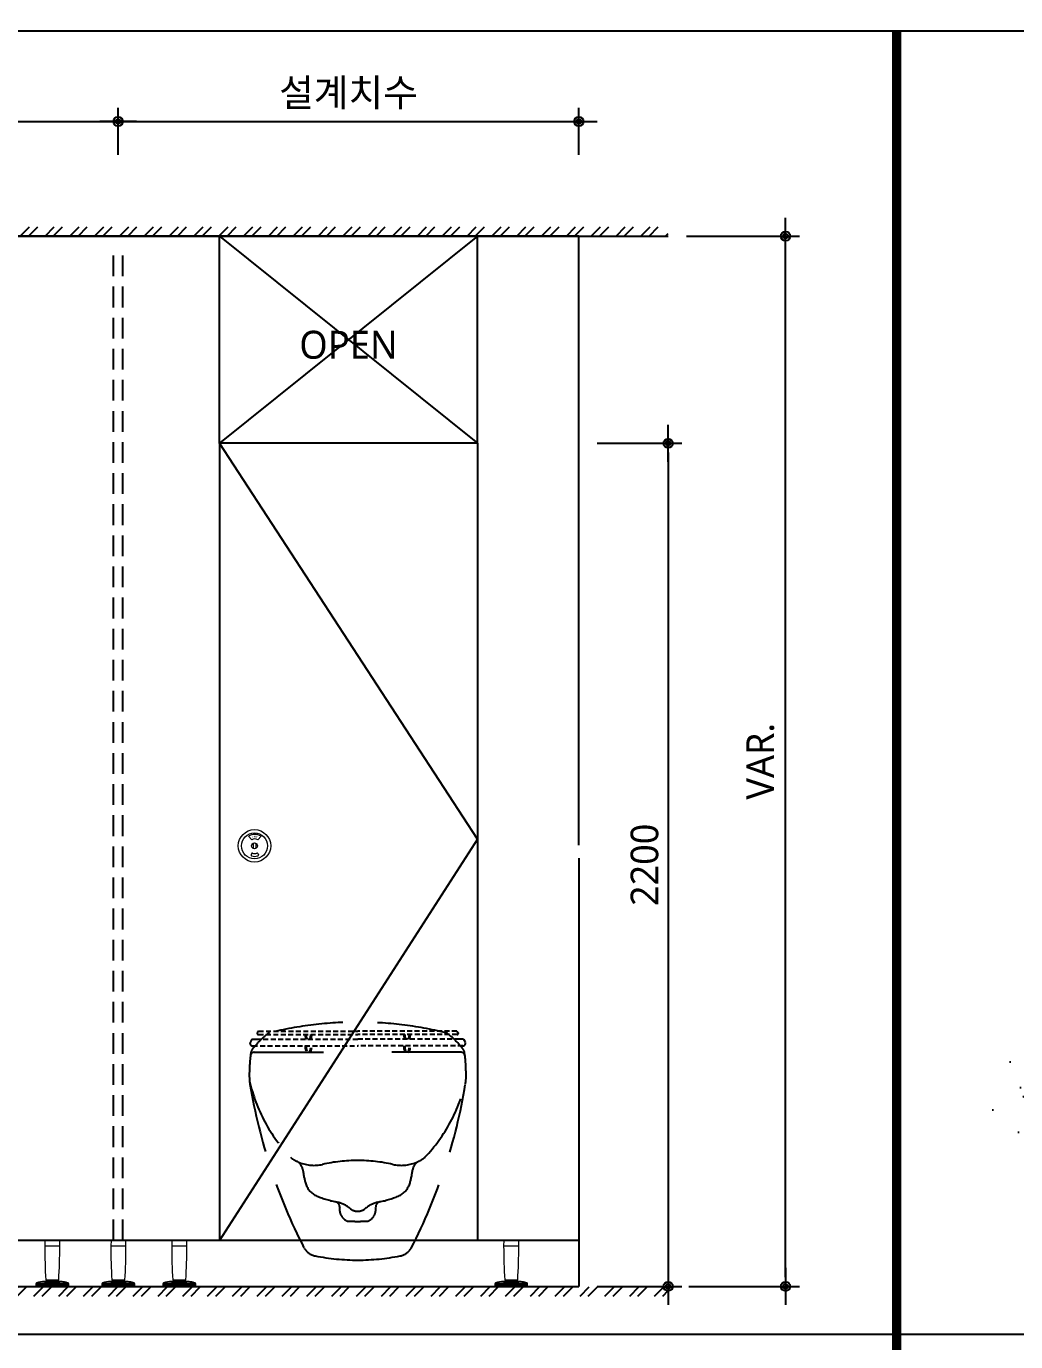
# Model space of a CAD drawing. Extents: x -256 to 8104, y -176 to 5714.
# Drawn here: x 3621 to 4694, y 4116 to 5543 of the extents above; entities that cross this region are included whole.
import ezdxf
from ezdxf.enums import TextEntityAlignment as Align

# ---------------------------------------------------------------- set-up
doc = ezdxf.new("R2010")
doc.units = 0
doc.header["$LTSCALE"] = 30
doc.linetypes.add('HIDDEN', pattern=[0.375, 0.25, -0.125])
doc.layers.get('0').update_dxf_attribs({"linetype": 'CONTINUOUS'})
doc.layers.get('DEFPOINTS').update_dxf_attribs({"linetype": 'CONTINUOUS'})
for name, color, linetype in [('DIM', 7, 'CONTINUOUS'), ('FIN', 5, 'CONTINUOUS'), ('HAT', 8, 'CONTINUOUS'), ('HID', 9, 'HIDDEN'), ('문자', 3, 'CONTINUOUS'), ('부자재', 4, 'CONTINUOUS'), ('잠금쇠(회전형)', 4, 'CONTINUOUS'), ('치수', 1, 'CONTINUOUS'), ('판넬', 2, 'CONTINUOUS'), ('해치', 8, 'CONTINUOUS')]:
    doc.layers.add(name, color=color, linetype=linetype)
doc.styles.add('HDW', font='gulim.ttc')
doc.styles.add('돋움', font='malgun.ttf')
doc.dimstyles.new('10', dxfattribs={"dimscale": 10, "dimtxt": 3, "dimasz": 1, "dimexe": 1.5, "dimexo": 2, "dimgap": 1, "dimtad": 1, "dimdec": 0, "dimlunit": 6, "dimtxsty": '돋움', "dimblk": 'DIMDOT', "dimcen": -1, "dimdle": 1.5, "dimclrt": 3, "dimazin": 3, "dimtfac": 1, "dimtdec": 0, "dimtix": 1, "dimtmove": 2, "dimatfit": 3, "dimldrblk": 'DIMDOT', "dimarcsym": 0})

# ---------------------------------------------------------------- blocks, each defined once
blk = doc.blocks.new('DIMDOT')
at = {"linetype": 'Continuous'}
blk.add_line((-2, 0), (2, 0), dxfattribs=at)
for radius in [0.5, 0.25]:
    blk.add_circle((0, 0), radius, dxfattribs=at)
blk = doc.blocks.new('*D531')
at = {"layer": 'DEFPOINTS', "color": 0}
for p in [(202041.7, 5615.9), (201541.7, 5559.6), (202041.7, 5559.6)]:
    blk.add_point(p, dxfattribs=at)
at = {"layer": 'DIM', "color": 0, "lineweight": -2, "ltscale": 10}
for p, q in [((201541.7, 5579.6), (201541.7, 5630.9)), ((202041.7, 5579.6), (202041.7, 5630.9)), ((201551.7, 5615.9), (202031.7, 5615.9))]:
    blk.add_line(p, q, dxfattribs=at)
at = {"layer": 'DIM', "color": 0, "lineweight": -2, "xscale": 10, "yscale": 10, "zscale": 10, "rotation": 180}
blk.add_blockref('DIMDOT', (201541.7, 5615.9), dxfattribs=at)
at = {"layer": 'DIM', "color": 0, "lineweight": -2, "xscale": 10, "yscale": 10, "zscale": 10}
blk.add_blockref('DIMDOT', (202041.7, 5615.9), dxfattribs=at)
at = {"layer": 'DIM', "color": 3, "insert": (201791.7, 5645.6), "char_height": 30, "attachment_point": 5, "style": '돋움'}
blk.add_mtext('설계치수', dxfattribs=at)
blk = doc.blocks.new('*D532')
at = {"layer": 'DEFPOINTS', "color": 0}
for p in [(202541.7, 5615.9), (202041.7, 5559.6), (202541.7, 5559.6)]:
    blk.add_point(p, dxfattribs=at)
at = {"layer": 'DIM', "color": 0, "lineweight": -2, "ltscale": 10}
for p, q in [((202041.7, 5579.6), (202041.7, 5630.9)), ((202541.7, 5579.6), (202541.7, 5630.9)), ((202051.7, 5615.9), (202531.7, 5615.9))]:
    blk.add_line(p, q, dxfattribs=at)
at = {"layer": 'DIM', "color": 0, "lineweight": -2, "xscale": 10, "yscale": 10, "zscale": 10, "rotation": 180}
blk.add_blockref('DIMDOT', (202041.7, 5615.9), dxfattribs=at)
at = {"layer": 'DIM', "color": 0, "lineweight": -2, "xscale": 10, "yscale": 10, "zscale": 10}
blk.add_blockref('DIMDOT', (202541.7, 5615.9), dxfattribs=at)
at = {"layer": 'DIM', "color": 3, "insert": (202291.7, 5645.6), "char_height": 30, "attachment_point": 5, "style": '돋움'}
blk.add_mtext('설계치수', dxfattribs=at)
blk = doc.blocks.new('*D533')
at = {"layer": 'DEFPOINTS', "color": 0}
for p in [(202541.7, 5266.7), (202541.7, 4351.7), (202638.6, 4351.7)]:
    blk.add_point(p, dxfattribs=at)
at = {"layer": 'DIM', "color": 0, "lineweight": -2, "ltscale": 10}
for p, q in [((202561.7, 5266.7), (202653.6, 5266.7)), ((202638.6, 5256.7), (202638.6, 4361.7)), ((202561.7, 4351.7), (202653.6, 4351.7))]:
    blk.add_line(p, q, dxfattribs=at)
at = {"layer": 'DIM', "color": 0, "lineweight": -2, "xscale": 10, "yscale": 10, "zscale": 10}
for p, rotation in [((202638.6, 5266.7), 90), ((202638.6, 4351.7), 270)]:
    blk.add_blockref('DIMDOT', p, dxfattribs=dict(at, rotation=rotation))
at = {"layer": 'DIM', "color": 3, "insert": (202613.1, 4809.2), "char_height": 30, "attachment_point": 5, "rotation": 90, "style": '돋움'}
blk.add_mtext('2200', dxfattribs=at)
blk = doc.blocks.new('A$C460A2A32')
at = {"color": 0}
for p, q in [((2.8, 20), (0.5, 16)), ((2.8, 20), (8.6, 20)), ((8.6, 20), (162.3, 20)), ((12.8, 32), (11.2, 30.4)), ((12.6, 27), (162.3, 27)), ((12.8, 32), (162.3, 32)), ((311.8, 32), (162.3, 32)), ((312, 27), (162.3, 27)), ((316, 20), (162.3, 20)), ((311.8, 32), (313.4, 30.4)), ((321.8, 20), (316, 20)), ((321.8, 20), (324.1, 16)), ((3.9, 10), (162.3, 10)), ((320.7, 10), (162.3, 10))]:
    blk.add_line(p, q, dxfattribs=at)
for centre, radius, start, end in [((12.6, 29), 2, 135, 270), ((108.9, 28.2), 26, 182.6717, 198.4118), ((107.4, 28.2), 23, 183.0205, 200.9186), ((68.6, 28.2), 23, 339.0814, 356.9795), ((67.1, 28.2), 26, 341.5882, 357.3283), ((257.5, 28.2), 26, 182.6717, 198.4118), ((256, 28.2), 23, 183.0205, 200.9186), ((217.2, 28.2), 23, 339.0814, 356.9795), ((215.7, 28.2), 26, 341.5882, 357.3283), ((312, 29), 2, 270, 45), ((3.9, 14), 4, 150.0107, 270), ((108.9, 10), 26, 180, 202.6199), ((107.4, 10), 23, 180, 205.7715), ((68.6, 10), 23, 334.2285, 0), ((67.1, 10), 26, 337.3801, 0), ((257.5, 10), 26, 180, 202.6199), ((256, 10), 23, 180, 205.7715), ((217.2, 10), 23, 334.2285, 0), ((215.7, 10), 26, 337.3801, 0), ((320.7, 14), 4, 270, 29.9893)]:
    blk.add_arc(centre, radius, start, end, dxfattribs=at)
blk = doc.blocks.new('*D550')
at = {"layer": 'DEFPOINTS', "color": 0}
for p in [(202638.6, 5491.5), (202766, 5491.5), (202641.1, 4351.7)]:
    blk.add_point(p, dxfattribs=at)
at = {"layer": 'DIM', "color": 0, "lineweight": -2, "ltscale": 10}
for p, q in [((202658.6, 5491.5), (202781, 5491.5)), ((202766, 4361.7), (202766, 5481.5)), ((202661.1, 4351.7), (202781, 4351.7))]:
    blk.add_line(p, q, dxfattribs=at)
at = {"layer": 'DIM', "color": 0, "lineweight": -2, "xscale": 10, "yscale": 10, "zscale": 10}
for p, rotation in [((202766, 5491.5), 90), ((202766, 4351.7), 270)]:
    blk.add_blockref('DIMDOT', p, dxfattribs=dict(at, rotation=rotation))
at = {"layer": 'DIM', "color": 3, "insert": (202738.7, 4921.6), "char_height": 30, "attachment_point": 5, "rotation": 90, "style": '돋움'}
blk.add_mtext('VAR.', dxfattribs=at)
blk = doc.blocks.new('AURA_20', base_point=(198321.5, 175.8))
at = {"layer": 'HAT'}
h = blk.add_hatch(dxfattribs=at)
h.set_pattern_fill('ANSI32', color=256, scale=2, style=0)
h.set_pattern_definition([(45, (189705.63, -141.476), (-13.470384, 13.470384), []), (45, (189714.61, -141.476), (-13.470384, 13.470384), [])])
h.paths.add_polyline_path([(200945, 5501.5), (202638.6, 5501.5), (202638.6, 5491.5), (200945, 5491.5)])
h = blk.add_hatch(dxfattribs=at)
h.set_pattern_fill('ANSI32', color=256, scale=2, style=0)
h.set_pattern_definition([(45, (189705.63, 40.504), (-13.470384, 13.470384), []), (45, (189714.61, 40.504), (-13.470384, 13.470384), [])])
h.paths.add_polyline_path([(200945, 4341.3), (202638.6, 4341.3), (202638.6, 4351.3), (200945, 4351.3)])
at = {"layer": '해치'}
h = blk.add_hatch(dxfattribs=at)
h.set_pattern_fill('AR-CONC', color=256, style=0)
h.set_pattern_definition([(50, (201561.03, 3076.5), (182.185, -15.939), [19.05, -209.55]), (355, (201561.03, 3076.5), (-35.243, 191.057), [15.24, -167.64]), (100.451, (201576.2, 3075.18), (146.943, 175.117), [16.19, -178.09]), (46.184, (201561.03, 3127.3), (271.079, -42.042), [28.575, -314.325]), (96.636, (201583.62, 3123.8), (237.404, 247.426), [24.285, -267.135]), (351.184, (201561.03, 3127.3), (237.405, 247.425), [22.86, -251.46]), (21, (201586.43, 3114.6), (151.615, -102.2655), [19.05, -209.55]), (326, (201586.43, 3114.6), (61.802, 184.188), [15.24, -167.64]), (71.4514, (201599.06, 3106.09), (213.416, 81.923), [16.19, -178.09]), (37.5, (201561.027, 3076.51), (3.0886, 84.555), [0, -165.608, 0, -170.18, 0, -168.275]), (7.5, (201561.03, 3076.51), (66.8197, 100.1806), [0, -97.028, 0, -161.798, 0, -64.135]), (327.5, (201504.385, 3076.51), (135.5906, -5.7287), [0, -63.5, 0, -198.12, 0, -262.89]), (317.5, (201478.98, 3076.51), (148.129, 25.4265), [0, -82.55, 0, -131.572, 0, -186.69])])
h.paths.add_polyline_path([(204040.6, 4510.3), (204040.6, 4613.3), (202990.4, 4613.3), (202990.4, 4510.3)])
at = {"color": 2}
blk.add_line((200945, 5491.5), (202638.6, 5491.5), dxfattribs=at)
for p, q in [((202541.7, 4830.4), (202541.7, 5491.5)), ((202541.7, 4816.6), (202541.7, 4351.7)), ((201041.7, 4351.7), (202541.7, 4351.7))]:
    blk.add_line(p, q)
at = {"color": 8}
blk.add_line((200840.3, 4299.9), (204188.1, 4299.9), dxfattribs=at)
at = {"color": 2}
for points in [[(198320.8, 5714.2), (205573.1, 5714.2), (205573.1, 175.8), (198320.8, 175.8)], [(198320.8, 5714.2), (205573.1, 5714.2), (205573.1, 175.8), (198320.8, 175.8)], [(198320.8, 5714.2), (206302.7, 5714.2), (206302.7, 175.8), (198320.8, 175.8)]]:
    blk.add_lwpolyline(points, close=True, dxfattribs=at)
at = {"color": 8, "const_width": 10}
blk.add_lwpolyline([(202886.6, 2945), (202886.6, 5714.2)], dxfattribs=at)
at = {"layer": 'FIN', "color": 4, "linetype": 'Continuous', "lineweight": 15}
for p, q in [((201962.2, 4401.5), (201962.2, 4401.5)), ((201962.3, 4401.7), (201978.2, 4401.7)), ((201978.4, 4395.9), (201978.3, 4401.5)), ((202034, 4401.5), (202034, 4401.5)), ((202034.1, 4401.7), (202050, 4401.7)), ((202050.2, 4395.9), (202050.1, 4401.5)), ((202100.1, 4401.5), (202100.1, 4401.5)), ((202100.2, 4401.7), (202116.1, 4401.7)), ((202116.3, 4395.9), (202116.2, 4401.5)), ((202460.3, 4401.7), (202476.3, 4401.7)), ((202460.3, 4401.5), (202460.3, 4401.5)), ((202476.5, 4395.9), (202476.4, 4401.5)), ((201962.4, 4395.6), (201978.1, 4395.6)), ((202034.1, 4395.6), (202049.9, 4395.6)), ((202100.2, 4395.6), (202116, 4395.6)), ((202460.4, 4395.6), (202476.2, 4395.6)), ((201953, 4355.7), (201952.4, 4354.4)), ((201952.4, 4354.4), (201952.4, 4353.2)), ((201963.2, 4358.8), (201963.8, 4358.2)), ((201976.7, 4358.2), (201963.8, 4358.2)), ((201964.7, 4358), (201964.1, 4357.3)), ((201976.4, 4357.3), (201964.1, 4357.3)), ((201964.7, 4358.2), (201964.7, 4358)), ((201964.7, 4358), (201975.8, 4358)), ((201975.8, 4358), (201975.8, 4358.2)), ((201976.4, 4357.3), (201975.8, 4358)), ((201976.7, 4358.2), (201977.3, 4358.8)), ((201988.1, 4354.4), (201987.5, 4355.7)), ((201988.1, 4353.2), (201988.1, 4354.4)), ((202024.8, 4355.7), (202024.2, 4354.4)), ((202024.2, 4354.4), (202024.2, 4353.2)), ((202035, 4358.8), (202035.6, 4358.2)), ((202048.5, 4358.2), (202035.6, 4358.2)), ((202036.5, 4358), (202035.9, 4357.3)), ((202048.2, 4357.3), (202035.9, 4357.3)), ((202036.5, 4358.2), (202036.5, 4358)), ((202036.5, 4358), (202047.6, 4358)), ((202047.6, 4358), (202047.6, 4358.2)), ((202048.2, 4357.3), (202047.6, 4358)), ((202048.5, 4358.2), (202049.1, 4358.8)), ((202059.9, 4354.4), (202059.3, 4355.7)), ((202059.9, 4353.2), (202059.9, 4354.4)), ((202090.9, 4355.7), (202090.3, 4354.4)), ((202090.3, 4354.4), (202090.3, 4353.2)), ((202101.1, 4358.8), (202101.7, 4358.2)), ((202114.6, 4358.2), (202101.7, 4358.2)), ((202102.6, 4358), (202102, 4357.3)), ((202114.3, 4357.3), (202102, 4357.3)), ((202102.6, 4358.2), (202102.6, 4358)), ((202102.6, 4358), (202113.7, 4358)), ((202113.7, 4358), (202113.7, 4358.2)), ((202114.3, 4357.3), (202113.7, 4358)), ((202114.6, 4358.2), (202115.2, 4358.8)), ((202125.9, 4354.4), (202125.4, 4355.7)), ((202125.9, 4353.2), (202125.9, 4354.4)), ((202451.1, 4355.7), (202450.5, 4354.4)), ((202450.5, 4354.4), (202450.5, 4353.2)), ((202461.3, 4358.8), (202461.9, 4358.2)), ((202474.7, 4358.2), (202461.9, 4358.2)), ((202462.8, 4358), (202462.2, 4357.3)), ((202474.5, 4357.3), (202462.2, 4357.3)), ((202462.8, 4358.2), (202462.8, 4358)), ((202462.8, 4358), (202473.9, 4358)), ((202473.9, 4358), (202473.9, 4358.2)), ((202474.5, 4357.3), (202473.9, 4358)), ((202474.7, 4358.2), (202475.4, 4358.8)), ((202486.1, 4354.4), (202485.6, 4355.7)), ((202486.1, 4353.2), (202486.1, 4354.4)), ((201952.4, 4353.2), (201952.4, 4351.7)), ((201952.4, 4351.7), (201988.1, 4351.7)), ((201988.1, 4351.7), (201988.1, 4353.2)), ((202024.2, 4353.2), (202024.2, 4351.7)), ((202024.2, 4351.7), (202059.9, 4351.7)), ((202059.9, 4351.7), (202059.9, 4353.2)), ((202090.3, 4353.2), (202090.3, 4351.7)), ((202090.3, 4351.7), (202125.9, 4351.7)), ((202125.9, 4351.7), (202125.9, 4353.2)), ((202450.5, 4353.2), (202450.5, 4351.7)), ((202450.5, 4351.7), (202486.1, 4351.7)), ((202486.1, 4351.7), (202486.1, 4353.2))]:
    blk.add_line(p, q, dxfattribs=at)
at = {"layer": 'FIN', "linetype": 'Continuous', "lineweight": 15}
for p, q in [((201962.1, 4395.9), (201978.4, 4395.9)), ((201978.4, 4395.3), (201962.1, 4395.3)), ((202033.9, 4395.9), (202050.2, 4395.9)), ((202050.2, 4395.3), (202033.9, 4395.3)), ((202116.3, 4395.3), (202099.9, 4395.3)), ((202100, 4395.9), (202116.3, 4395.9)), ((202460.1, 4395.9), (202476.5, 4395.9)), ((202476.5, 4395.3), (202460.1, 4395.3)), ((201988.1, 4354.4), (201952.4, 4354.4)), ((201953, 4355.7), (201987.5, 4355.7)), ((201978.8, 4357.1), (201961.7, 4357.1)), ((201961.9, 4357.2), (201978.6, 4357.2)), ((201963.2, 4358.8), (201977.3, 4358.8)), ((202059.9, 4354.4), (202024.2, 4354.4)), ((202024.8, 4355.7), (202059.3, 4355.7)), ((202050.6, 4357.1), (202033.5, 4357.1)), ((202033.7, 4357.2), (202050.3, 4357.2)), ((202035, 4358.8), (202049.1, 4358.8)), ((202125.9, 4354.4), (202090.3, 4354.4)), ((202090.9, 4355.7), (202125.4, 4355.7)), ((202116.7, 4357.1), (202099.6, 4357.1)), ((202099.8, 4357.2), (202116.4, 4357.2)), ((202101.1, 4358.8), (202115.2, 4358.8)), ((202486.1, 4354.4), (202450.5, 4354.4)), ((202451.1, 4355.7), (202485.6, 4355.7)), ((202476.8, 4357.1), (202459.8, 4357.1)), ((202460, 4357.2), (202476.6, 4357.2)), ((202461.3, 4358.8), (202475.4, 4358.8)), ((201988.1, 4353.2), (201952.4, 4353.2)), ((201952.4, 4353.2), (201988.1, 4353.2)), ((201953.9, 4351.6), (201953.9, 4351.7)), ((201953.9, 4351.6), (201953.9, 4351.7)), ((201955.1, 4351.6), (201953.9, 4351.6)), ((201953.9, 4351.6), (201953.9, 4351.6)), ((201955.1, 4351.6), (201955.1, 4351.7)), ((201955.1, 4351.6), (201955.1, 4351.7)), ((201955.1, 4351.6), (201955.1, 4351.6)), ((201972.3, 4351.6), (201972.3, 4351.7)), ((201972.9, 4351.6), (201972.3, 4351.6)), ((201972.9, 4351.6), (201972.9, 4351.7)), ((201973.7, 4351.6), (201973.7, 4351.7)), ((201973.7, 4351.6), (201973.7, 4351.7)), ((201973.7, 4351.6), (201973.7, 4351.7)), ((201973.8, 4351.6), (201973.8, 4351.7)), ((201974, 4351.6), (201973.8, 4351.6)), ((201974, 4351.6), (201974, 4351.7)), ((201974.1, 4351.6), (201974, 4351.6)), ((201974.1, 4351.6), (201974.1, 4351.7)), ((201974.2, 4351.6), (201974.1, 4351.6)), ((201974.2, 4351.6), (201974.2, 4351.7)), ((201974.2, 4351.6), (201974.2, 4351.7)), ((201974.2, 4351.6), (201974.2, 4351.6)), ((201974.3, 4351.6), (201974.2, 4351.6)), ((201974.3, 4351.6), (201974.3, 4351.7)), ((201974.4, 4351.6), (201974.4, 4351.7)), ((201974.7, 4351.6), (201974.7, 4351.7)), ((201974.7, 4351.6), (201974.7, 4351.7)), ((201974.7, 4351.6), (201974.7, 4351.7)), ((201974.8, 4351.6), (201974.7, 4351.6)), ((201974.7, 4351.6), (201974.7, 4351.6)), ((201974.8, 4351.6), (201974.8, 4351.7)), ((201974.9, 4351.6), (201974.8, 4351.6)), ((201974.9, 4351.6), (201974.9, 4351.7)), ((201985.1, 4351.6), (201985.1, 4351.7)), ((201985.3, 4351.6), (201985.3, 4351.7)), ((201985.8, 4351.6), (201985.8, 4351.7)), ((201986.2, 4351.6), (201986.2, 4351.7)), ((201986.4, 4351.6), (201986.4, 4351.7)), ((202059.9, 4353.2), (202024.2, 4353.2)), ((202024.2, 4353.2), (202059.9, 4353.2)), ((202025.7, 4351.6), (202025.7, 4351.7)), ((202025.7, 4351.6), (202025.7, 4351.7)), ((202026.9, 4351.6), (202025.7, 4351.6)), ((202025.7, 4351.6), (202025.7, 4351.6)), ((202026.9, 4351.6), (202026.9, 4351.7)), ((202026.9, 4351.6), (202026.9, 4351.7)), ((202026.9, 4351.6), (202026.9, 4351.6)), ((202044.1, 4351.6), (202044.1, 4351.7)), ((202044.7, 4351.6), (202044.1, 4351.6)), ((202044.7, 4351.6), (202044.7, 4351.7)), ((202045.5, 4351.6), (202045.5, 4351.7)), ((202045.5, 4351.6), (202045.5, 4351.7)), ((202045.5, 4351.6), (202045.5, 4351.7)), ((202045.6, 4351.6), (202045.6, 4351.7)), ((202045.8, 4351.6), (202045.6, 4351.6)), ((202045.8, 4351.6), (202045.8, 4351.7)), ((202045.9, 4351.6), (202045.8, 4351.6)), ((202045.9, 4351.6), (202045.9, 4351.7)), ((202046, 4351.6), (202045.9, 4351.6)), ((202046, 4351.6), (202046, 4351.7)), ((202046, 4351.6), (202046, 4351.7)), ((202046, 4351.6), (202046, 4351.6)), ((202046, 4351.6), (202046, 4351.6)), ((202046.1, 4351.6), (202046.1, 4351.7)), ((202046.2, 4351.6), (202046.2, 4351.7)), ((202046.5, 4351.6), (202046.5, 4351.7)), ((202046.5, 4351.6), (202046.5, 4351.7)), ((202046.5, 4351.6), (202046.5, 4351.7)), ((202046.6, 4351.6), (202046.5, 4351.6)), ((202046.5, 4351.6), (202046.5, 4351.6)), ((202046.6, 4351.6), (202046.6, 4351.7)), ((202046.7, 4351.6), (202046.6, 4351.6)), ((202046.7, 4351.6), (202046.7, 4351.7)), ((202056.9, 4351.6), (202056.9, 4351.7)), ((202057.1, 4351.6), (202057.1, 4351.7)), ((202057.6, 4351.6), (202057.6, 4351.7)), ((202058, 4351.6), (202058, 4351.7)), ((202058.2, 4351.6), (202058.2, 4351.7)), ((202125.9, 4353.2), (202090.3, 4353.2)), ((202090.3, 4353.2), (202125.9, 4353.2)), ((202091.8, 4351.6), (202091.8, 4351.7)), ((202091.8, 4351.6), (202091.8, 4351.7)), ((202093, 4351.6), (202091.8, 4351.6)), ((202091.8, 4351.6), (202091.8, 4351.6)), ((202093, 4351.6), (202093, 4351.7)), ((202093, 4351.6), (202093, 4351.7)), ((202093, 4351.6), (202093, 4351.6)), ((202110.2, 4351.6), (202110.2, 4351.7)), ((202110.8, 4351.6), (202110.2, 4351.6)), ((202110.8, 4351.6), (202110.8, 4351.7)), ((202111.6, 4351.6), (202111.6, 4351.7)), ((202111.6, 4351.6), (202111.6, 4351.7)), ((202111.6, 4351.6), (202111.6, 4351.7)), ((202111.7, 4351.6), (202111.7, 4351.7)), ((202111.9, 4351.6), (202111.7, 4351.6)), ((202111.9, 4351.6), (202111.9, 4351.7)), ((202112, 4351.6), (202111.9, 4351.6)), ((202112, 4351.6), (202112, 4351.7)), ((202112.1, 4351.6), (202112, 4351.6)), ((202112.1, 4351.6), (202112.1, 4351.7)), ((202112.1, 4351.6), (202112.1, 4351.7)), ((202112.1, 4351.6), (202112.1, 4351.7)), ((202112.1, 4351.6), (202112.1, 4351.6)), ((202112.1, 4351.6), (202112.1, 4351.6)), ((202112.3, 4351.6), (202112.3, 4351.7)), ((202112.5, 4351.6), (202112.5, 4351.7)), ((202112.5, 4351.6), (202112.5, 4351.7)), ((202112.6, 4351.6), (202112.6, 4351.7)), ((202112.7, 4351.6), (202112.6, 4351.6)), ((202112.6, 4351.6), (202112.6, 4351.6)), ((202112.7, 4351.6), (202112.7, 4351.7)), ((202112.7, 4351.6), (202112.7, 4351.7)), ((202112.7, 4351.6), (202112.7, 4351.6)), ((202123, 4351.6), (202123, 4351.7)), ((202123.2, 4351.6), (202123.2, 4351.7)), ((202123.6, 4351.6), (202123.6, 4351.7)), ((202124.1, 4351.6), (202124.1, 4351.7)), ((202124.3, 4351.6), (202124.3, 4351.7)), ((202486.1, 4353.2), (202450.5, 4353.2)), ((202450.5, 4353.2), (202486.1, 4353.2)), ((202452, 4351.6), (202452, 4351.7)), ((202452, 4351.6), (202452, 4351.7)), ((202453.2, 4351.6), (202452, 4351.6)), ((202452, 4351.6), (202452, 4351.6)), ((202453.2, 4351.6), (202453.2, 4351.7)), ((202453.2, 4351.6), (202453.2, 4351.7)), ((202453.2, 4351.6), (202453.2, 4351.6)), ((202470.4, 4351.6), (202470.4, 4351.7)), ((202470.9, 4351.6), (202470.4, 4351.6)), ((202470.9, 4351.6), (202470.9, 4351.7)), ((202471.8, 4351.6), (202471.8, 4351.7)), ((202471.8, 4351.6), (202471.8, 4351.7)), ((202471.8, 4351.6), (202471.8, 4351.7)), ((202471.9, 4351.6), (202471.9, 4351.7)), ((202472.1, 4351.6), (202471.9, 4351.6)), ((202472.1, 4351.6), (202472.1, 4351.7)), ((202472.2, 4351.6), (202472.1, 4351.6)), ((202472.2, 4351.6), (202472.2, 4351.7)), ((202472.3, 4351.6), (202472.2, 4351.6)), ((202472.3, 4351.6), (202472.3, 4351.7)), ((202472.3, 4351.6), (202472.3, 4351.7)), ((202472.3, 4351.6), (202472.3, 4351.7)), ((202472.3, 4351.6), (202472.3, 4351.6)), ((202472.3, 4351.6), (202472.3, 4351.6)), ((202472.5, 4351.6), (202472.5, 4351.7)), ((202472.7, 4351.6), (202472.7, 4351.7)), ((202472.7, 4351.6), (202472.7, 4351.7)), ((202472.8, 4351.6), (202472.7, 4351.6)), ((202472.8, 4351.6), (202472.8, 4351.7)), ((202472.9, 4351.6), (202472.8, 4351.6)), ((202472.9, 4351.6), (202472.9, 4351.7)), ((202472.9, 4351.6), (202472.9, 4351.7)), ((202472.9, 4351.6), (202472.9, 4351.6)), ((202483.2, 4351.6), (202483.2, 4351.7)), ((202483.4, 4351.6), (202483.4, 4351.7)), ((202483.8, 4351.6), (202483.8, 4351.7)), ((202484.3, 4351.6), (202484.3, 4351.7)), ((202484.5, 4351.6), (202484.5, 4351.7))]:
    blk.add_line(p, q, dxfattribs=at)
at = {"layer": 'FIN', "color": 4, "linetype": 'Continuous', "lineweight": 15}
for points in [[(201962.3, 4401.7, 0.124037), (201962.2, 4401.5, -0.001096), (201962.2, 4401.4), (201962.1, 4395.9)], [(202034.1, 4401.7, 0.124037), (202034, 4401.5, -0.001096), (202034, 4401.4), (202033.9, 4395.9)], [(202100.2, 4401.7, 0.124037), (202100.1, 4401.5, -0.001096), (202100.1, 4401.4), (202100, 4395.9)], [(202460.3, 4401.7, 0.124037), (202460.3, 4401.5, -0.001096), (202460.3, 4401.4), (202460.1, 4395.9)]]:
    blk.add_lwpolyline(points, format="xyb", dxfattribs=at)
at = {"layer": 'FIN', "color": 4, "linetype": 'Continuous', "lineweight": 15, "flags": 128}
for points in [[(201978.3, 4401.5, 0.118135), (201978.2, 4401.7, 0.118135)], [(202050.1, 4401.5, 0.118135), (202050, 4401.7, 0.118135)], [(202116.2, 4401.5, 0.118135), (202116.1, 4401.7, 0.118135)], [(202476.4, 4401.5, 0.118135), (202476.3, 4401.7, 0.118135)]]:
    blk.add_lwpolyline(points, format="xyb", dxfattribs=at)
at = {"layer": 'FIN', "color": 4, "linetype": 'Continuous', "lineweight": 15}
for centre, radius, start, end in [((201962.4, 4395.9), 0.292, 179.2415, 270), ((201962.4, 4395.3), 0.292, 90, 179.3579), ((202540.8, 4395), 578.7, 179.9718, 183.5859), ((201424.3, 4394.2), 554.1, 356.3354, 0.1097), ((201978.1, 4395.9), 0.292, 270, 0.7585), ((201978.1, 4395.3), 0.292, 0.6421, 90), ((202034.2, 4395.9), 0.292, 179.2415, 270), ((202034.1, 4395.3), 0.292, 90, 179.3579), ((202612.5, 4395), 578.7, 179.9718, 183.5859), ((201496.1, 4394.2), 554.1, 356.3354, 0.1097), ((202049.9, 4395.9), 0.292, 270, 0.7585), ((202049.9, 4395.3), 0.292, 0.6421, 90), ((202100.2, 4395.3), 0.292, 90, 179.3579), ((202100.2, 4395.9), 0.292, 179.2415, 270), ((202678.6, 4395), 578.7, 179.9718, 183.5859), ((201562.2, 4394.2), 554.1, 356.3354, 0.1097), ((202116, 4395.9), 0.292, 270, 0.7585), ((202116, 4395.3), 0.292, 0.6421, 90), ((202460.4, 4395.9), 0.292, 179.2415, 270), ((202460.4, 4395.3), 0.292, 90, 179.3579), ((203038.8, 4395), 578.7, 179.9718, 183.5859), ((201922.4, 4394.2), 554.1, 356.3354, 0.1097), ((202476.2, 4395.9), 0.292, 270, 0.7585), ((202476.2, 4395.3), 0.292, 0.6421, 90), ((201964.7, 4313.4), 43.8, 93.8991, 105.5006), ((201964.7, 4323.9), 33.3, 91.0115, 94.7479), ((201961.9, 4357), 0.175, 94.7479, 116.6788), ((201975.8, 4323.9), 33.3, 85.2521, 88.9885), ((201978.5, 4357), 0.175, 63.3212, 85.2521), ((201975.8, 4313.4), 43.8, 80.5831, 86.1009), ((201975.8, 4313.4), 43.8, 74.4994, 78.127), ((202036.5, 4313.4), 43.8, 93.8991, 105.5006), ((202036.5, 4323.9), 33.3, 91.0115, 94.7479), ((202033.7, 4357), 0.175, 94.7479, 116.6788), ((202047.6, 4323.9), 33.3, 85.2521, 88.9885), ((202050.3, 4357), 0.175, 63.3212, 85.2521), ((202047.6, 4313.4), 43.8, 80.5831, 86.1009), ((202047.6, 4313.4), 43.8, 74.4994, 78.127), ((202102.6, 4313.4), 43.8, 93.8991, 105.5006), ((202102.6, 4323.9), 33.3, 91.0115, 94.7479), ((202099.8, 4357), 0.175, 94.7479, 116.6788), ((202113.7, 4323.9), 33.3, 85.2521, 88.9885), ((202116.4, 4357), 0.175, 63.3212, 85.2521), ((202113.7, 4313.4), 43.8, 80.5831, 86.1009), ((202113.7, 4313.4), 43.8, 74.4994, 78.127), ((202462.8, 4313.4), 43.8, 93.8991, 105.5006), ((202460, 4357), 0.175, 94.7479, 116.6788), ((202462.8, 4323.9), 33.3, 91.0115, 94.7479), ((202473.9, 4323.9), 33.3, 85.2521, 88.9885), ((202476.6, 4357), 0.175, 63.3212, 85.2521), ((202473.9, 4313.4), 43.8, 80.5831, 86.1009), ((202473.9, 4313.4), 43.8, 74.4994, 78.127)]:
    blk.add_arc(centre, radius, start, end, dxfattribs=at)
for points, knots in [([(201983, 4356.7), (201983, 4356.6), (201983.1, 4356.6), (201983.2, 4356.6), (201983.3, 4356.6), (201983.3, 4356.6), (201983.4, 4356.6), (201983.4, 4356.6)], [0, 0, 0, 0, 0.2159727, 0.4318558, 0.6498983, 0.8698049, 1, 1, 1, 1]), ([(201983, 4356.7), (201983, 4356.7), (201983, 4356.7), (201983, 4356.7), (201983, 4356.7), (201983, 4356.7)], [0, 0, 0, 0, 0.110152, 0.664814, 1, 1, 1, 1]), ([(201983.8, 4356.5), (201983.7, 4356.5), (201983.6, 4356.5), (201983.5, 4356.6), (201983.4, 4356.6)], [0, 0, 0, 0, 0.585266, 1, 1, 1, 1]), ([(201983.4, 4356.6), (201983.4, 4356.6), (201983.4, 4356.6), (201983.4, 4356.5), (201983.4, 4356.5)], [0, 0, 0, 0, 0.495973, 1, 1, 1, 1]), ([(201983.4, 4356.5), (201983.5, 4356.5), (201983.6, 4356.5), (201983.7, 4356.5), (201983.8, 4356.5)], [0, 0, 0, 0, 0.405872, 1, 1, 1, 1]), ([(201983.8, 4356.5), (201983.8, 4356.5), (201983.8, 4356.5), (201983.8, 4356.5), (201983.8, 4356.5)], [0, 0, 0, 0, 0.517301, 1, 1, 1, 1]), ([(201983.8, 4356.5), (201984, 4356.4), (201984.4, 4356.4), (201984.9, 4356.3), (201985.2, 4356.2)], [0, 0, 0, 0, 0.470682, 1, 1, 1, 1]), ([(201985.2, 4356.2), (201984.9, 4356.3), (201984.4, 4356.4), (201984, 4356.5), (201983.8, 4356.5)], [0, 0, 0, 0, 0.528575, 1, 1, 1, 1]), ([(201985.2, 4356.2), (201985.2, 4356.2), (201985.2, 4356.2), (201985.2, 4356.2), (201985.2, 4356.2)], [0, 0, 0, 0, 0.529757, 1, 1, 1, 1]), ([(202054.8, 4356.7), (202054.8, 4356.6), (202054.9, 4356.6), (202055, 4356.6), (202055.1, 4356.6), (202055.1, 4356.6), (202055.2, 4356.6), (202055.2, 4356.6)], [0, 0, 0, 0, 0.2159727, 0.4318558, 0.6498983, 0.8698049, 1, 1, 1, 1]), ([(202054.8, 4356.7), (202054.8, 4356.7), (202054.7, 4356.7), (202054.8, 4356.7), (202054.8, 4356.7), (202054.8, 4356.7)], [0, 0, 0, 0, 0.110152, 0.664814, 1, 1, 1, 1]), ([(202055.5, 4356.5), (202055.5, 4356.5), (202055.4, 4356.5), (202055.2, 4356.6), (202055.2, 4356.6)], [0, 0, 0, 0, 0.585266, 1, 1, 1, 1]), ([(202055.2, 4356.6), (202055.2, 4356.6), (202055.2, 4356.6), (202055.2, 4356.5), (202055.2, 4356.5)], [0, 0, 0, 0, 0.495973, 1, 1, 1, 1]), ([(202055.2, 4356.5), (202055.2, 4356.5), (202055.4, 4356.5), (202055.5, 4356.5), (202055.5, 4356.5)], [0, 0, 0, 0, 0.405872, 1, 1, 1, 1]), ([(202055.5, 4356.5), (202055.5, 4356.5), (202055.5, 4356.5), (202055.5, 4356.5), (202055.5, 4356.5)], [0, 0, 0, 0, 0.517301, 1, 1, 1, 1]), ([(202055.5, 4356.5), (202055.8, 4356.4), (202056.2, 4356.4), (202056.7, 4356.3), (202057, 4356.2)], [0, 0, 0, 0, 0.470682, 1, 1, 1, 1]), ([(202057, 4356.2), (202056.7, 4356.3), (202056.2, 4356.4), (202055.8, 4356.5), (202055.5, 4356.5)], [0, 0, 0, 0, 0.528575, 1, 1, 1, 1]), ([(202057, 4356.2), (202057, 4356.2), (202057, 4356.2), (202057, 4356.2), (202057, 4356.2)], [0, 0, 0, 0, 0.529757, 1, 1, 1, 1]), ([(202120.8, 4356.7), (202120.8, 4356.7), (202120.8, 4356.7), (202120.9, 4356.7), (202120.9, 4356.7), (202120.9, 4356.7)], [0, 0, 0, 0, 0.110152, 0.664814, 1, 1, 1, 1]), ([(202120.9, 4356.7), (202120.9, 4356.6), (202121, 4356.6), (202121, 4356.6), (202121.1, 4356.6), (202121.2, 4356.6), (202121.3, 4356.6), (202121.3, 4356.6)], [0, 0, 0, 0, 0.2159727, 0.4318558, 0.6498983, 0.8698049, 1, 1, 1, 1]), ([(202121.6, 4356.5), (202121.6, 4356.5), (202121.5, 4356.5), (202121.3, 4356.6), (202121.3, 4356.6)], [0, 0, 0, 0, 0.585266, 1, 1, 1, 1]), ([(202121.3, 4356.6), (202121.3, 4356.6), (202121.3, 4356.6), (202121.3, 4356.5), (202121.3, 4356.5)], [0, 0, 0, 0, 0.495973, 1, 1, 1, 1]), ([(202121.3, 4356.5), (202121.3, 4356.5), (202121.5, 4356.5), (202121.6, 4356.5), (202121.6, 4356.5)], [0, 0, 0, 0, 0.405872, 1, 1, 1, 1]), ([(202121.6, 4356.5), (202121.6, 4356.5), (202121.6, 4356.5), (202121.6, 4356.5), (202121.6, 4356.5)], [0, 0, 0, 0, 0.517301, 1, 1, 1, 1]), ([(202121.6, 4356.5), (202121.9, 4356.4), (202122.3, 4356.4), (202122.8, 4356.3), (202123, 4356.2)], [0, 0, 0, 0, 0.470682, 1, 1, 1, 1]), ([(202123, 4356.2), (202122.8, 4356.3), (202122.3, 4356.4), (202121.9, 4356.5), (202121.6, 4356.5)], [0, 0, 0, 0, 0.528575, 1, 1, 1, 1]), ([(202123, 4356.2), (202123, 4356.2), (202123, 4356.2), (202123, 4356.2), (202123, 4356.2)], [0, 0, 0, 0, 0.529757, 1, 1, 1, 1]), ([(202481, 4356.7), (202481, 4356.7), (202481, 4356.7), (202481, 4356.7), (202481.1, 4356.7), (202481.1, 4356.7)], [0, 0, 0, 0, 0.110152, 0.664814, 1, 1, 1, 1]), ([(202481.1, 4356.7), (202481.1, 4356.6), (202481.1, 4356.6), (202481.2, 4356.6), (202481.3, 4356.6), (202481.4, 4356.6), (202481.5, 4356.6), (202481.5, 4356.6)], [0, 0, 0, 0, 0.2159727, 0.4318558, 0.6498983, 0.8698049, 1, 1, 1, 1]), ([(202481.8, 4356.5), (202481.8, 4356.5), (202481.6, 4356.5), (202481.5, 4356.6), (202481.5, 4356.6)], [0, 0, 0, 0, 0.585266, 1, 1, 1, 1]), ([(202481.5, 4356.6), (202481.5, 4356.6), (202481.5, 4356.6), (202481.5, 4356.5), (202481.5, 4356.5)], [0, 0, 0, 0, 0.495973, 1, 1, 1, 1]), ([(202481.5, 4356.5), (202481.5, 4356.5), (202481.6, 4356.5), (202481.8, 4356.5), (202481.8, 4356.5)], [0, 0, 0, 0, 0.405872, 1, 1, 1, 1]), ([(202481.8, 4356.5), (202481.8, 4356.5), (202481.8, 4356.5), (202481.8, 4356.5), (202481.8, 4356.5)], [0, 0, 0, 0, 0.517301, 1, 1, 1, 1]), ([(202481.8, 4356.5), (202482.1, 4356.4), (202482.5, 4356.4), (202483, 4356.3), (202483.2, 4356.2)], [0, 0, 0, 0, 0.470682, 1, 1, 1, 1]), ([(202483.2, 4356.2), (202483, 4356.3), (202482.5, 4356.4), (202482.1, 4356.5), (202481.8, 4356.5)], [0, 0, 0, 0, 0.528575, 1, 1, 1, 1]), ([(202483.2, 4356.2), (202483.2, 4356.2), (202483.2, 4356.2), (202483.2, 4356.2), (202483.2, 4356.2)], [0, 0, 0, 0, 0.529757, 1, 1, 1, 1])]:
    blk.add_open_spline(points, degree=3, knots=knots, dxfattribs=at)
for points in [[(201983, 4356.7), (201983, 4356.7)], [(201983.4, 4356.6), (201983.8, 4356.5)], [(201983.8, 4356.5), (201983.8, 4356.5)], [(202054.8, 4356.7), (202054.8, 4356.7)], [(202055.2, 4356.6), (202055.6, 4356.5)], [(202055.5, 4356.5), (202055.6, 4356.5)], [(202120.9, 4356.7), (202120.9, 4356.7)], [(202121.3, 4356.6), (202121.7, 4356.5)], [(202121.6, 4356.5), (202121.7, 4356.5)], [(202481.1, 4356.7), (202481, 4356.7)], [(202481.5, 4356.6), (202481.9, 4356.5)], [(202481.8, 4356.5), (202481.9, 4356.5)]]:
    blk.add_open_spline(points, degree=1, dxfattribs=at)
at = {"layer": 'FIN', "linetype": 'Continuous', "lineweight": 15}
for points, knots in [([(201973.8, 4351.6), (201973.8, 4351.6), (201973.7, 4351.6), (201973.7, 4351.6), (201973.7, 4351.6)], [0, 0, 0, 0, 0.561741, 1, 1, 1, 1]), ([(201973.7, 4351.6), (201973.7, 4351.6), (201973.7, 4351.6), (201973.7, 4351.6), (201973.7, 4351.6)], [0, 0, 0, 0, 0.557964, 1, 1, 1, 1]), ([(201974.4, 4351.6), (201974.4, 4351.6), (201974.3, 4351.6), (201974.3, 4351.6), (201974.3, 4351.6)], [0, 0, 0, 0, 0.560188, 1, 1, 1, 1]), ([(201974.7, 4351.6), (201974.6, 4351.6), (201974.5, 4351.6), (201974.5, 4351.6), (201974.4, 4351.6)], [0, 0, 0, 0, 0.559958, 1, 1, 1, 1]), ([(201985.3, 4351.6), (201985.3, 4351.6), (201985.1, 4351.6), (201985.1, 4351.6), (201985.1, 4351.6)], [0, 0, 0, 0, 0.558554, 1, 1, 1, 1]), ([(201985.5, 4351.6), (201985.4, 4351.6), (201985.3, 4351.6), (201985.2, 4351.6), (201985.2, 4351.6)], [0, 0, 0, 0, 0.558511, 1, 1, 1, 1]), ([(201985.8, 4351.6), (201985.7, 4351.6), (201985.5, 4351.6), (201985.4, 4351.6), (201985.3, 4351.6)], [0, 0, 0, 0, 0.559859, 1, 1, 1, 1]), ([(201986.2, 4351.6), (201986.1, 4351.6), (201986, 4351.6), (201985.8, 4351.6), (201985.8, 4351.6)], [0, 0, 0, 0, 0.558977, 1, 1, 1, 1]), ([(201986.4, 4351.6), (201986.4, 4351.6), (201986.4, 4351.6), (201986.3, 4351.6), (201986.2, 4351.6)], [0, 0, 0, 0, 0.559094, 1, 1, 1, 1]), ([(202045.6, 4351.6), (202045.6, 4351.6), (202045.5, 4351.6), (202045.5, 4351.6), (202045.5, 4351.6)], [0, 0, 0, 0, 0.561741, 1, 1, 1, 1]), ([(202045.5, 4351.6), (202045.5, 4351.6), (202045.5, 4351.6), (202045.5, 4351.6), (202045.5, 4351.6)], [0, 0, 0, 0, 0.557964, 1, 1, 1, 1]), ([(202046.2, 4351.6), (202046.2, 4351.6), (202046.1, 4351.6), (202046.1, 4351.6), (202046.1, 4351.6)], [0, 0, 0, 0, 0.560188, 1, 1, 1, 1]), ([(202046.5, 4351.6), (202046.4, 4351.6), (202046.3, 4351.6), (202046.3, 4351.6), (202046.2, 4351.6)], [0, 0, 0, 0, 0.559958, 1, 1, 1, 1]), ([(202057.1, 4351.6), (202057.1, 4351.6), (202056.9, 4351.6), (202056.9, 4351.6), (202056.9, 4351.6)], [0, 0, 0, 0, 0.558554, 1, 1, 1, 1]), ([(202057.3, 4351.6), (202057.2, 4351.6), (202057.1, 4351.6), (202057, 4351.6), (202057, 4351.6)], [0, 0, 0, 0, 0.558511, 1, 1, 1, 1]), ([(202057.6, 4351.6), (202057.5, 4351.6), (202057.3, 4351.6), (202057.2, 4351.6), (202057.1, 4351.6)], [0, 0, 0, 0, 0.559859, 1, 1, 1, 1]), ([(202058, 4351.6), (202057.9, 4351.6), (202057.8, 4351.6), (202057.6, 4351.6), (202057.6, 4351.6)], [0, 0, 0, 0, 0.558977, 1, 1, 1, 1]), ([(202058.2, 4351.6), (202058.2, 4351.6), (202058.2, 4351.6), (202058.1, 4351.6), (202058, 4351.6)], [0, 0, 0, 0, 0.559094, 1, 1, 1, 1]), ([(202111.7, 4351.6), (202111.6, 4351.6), (202111.6, 4351.6), (202111.6, 4351.6), (202111.6, 4351.6)], [0, 0, 0, 0, 0.561741, 1, 1, 1, 1]), ([(202111.6, 4351.6), (202111.6, 4351.6), (202111.6, 4351.6), (202111.6, 4351.6), (202111.6, 4351.6)], [0, 0, 0, 0, 0.557964, 1, 1, 1, 1]), ([(202112.3, 4351.6), (202112.3, 4351.6), (202112.2, 4351.6), (202112.2, 4351.6), (202112.1, 4351.6)], [0, 0, 0, 0, 0.560188, 1, 1, 1, 1]), ([(202112.5, 4351.6), (202112.5, 4351.6), (202112.4, 4351.6), (202112.4, 4351.6), (202112.3, 4351.6)], [0, 0, 0, 0, 0.559958, 1, 1, 1, 1]), ([(202123.2, 4351.6), (202123.1, 4351.6), (202123, 4351.6), (202123, 4351.6), (202123, 4351.6)], [0, 0, 0, 0, 0.558554, 1, 1, 1, 1]), ([(202123.4, 4351.6), (202123.3, 4351.6), (202123.2, 4351.6), (202123.1, 4351.6), (202123.1, 4351.6)], [0, 0, 0, 0, 0.558511, 1, 1, 1, 1]), ([(202123.6, 4351.6), (202123.6, 4351.6), (202123.4, 4351.6), (202123.3, 4351.6), (202123.2, 4351.6)], [0, 0, 0, 0, 0.559859, 1, 1, 1, 1]), ([(202124.1, 4351.6), (202124, 4351.6), (202123.9, 4351.6), (202123.7, 4351.6), (202123.6, 4351.6)], [0, 0, 0, 0, 0.558977, 1, 1, 1, 1]), ([(202124.3, 4351.6), (202124.3, 4351.6), (202124.3, 4351.6), (202124.1, 4351.6), (202124.1, 4351.6)], [0, 0, 0, 0, 0.559094, 1, 1, 1, 1]), ([(202471.9, 4351.6), (202471.8, 4351.6), (202471.8, 4351.6), (202471.8, 4351.6), (202471.8, 4351.6)], [0, 0, 0, 0, 0.561741, 1, 1, 1, 1]), ([(202471.8, 4351.6), (202471.8, 4351.6), (202471.8, 4351.6), (202471.8, 4351.6), (202471.8, 4351.6)], [0, 0, 0, 0, 0.557964, 1, 1, 1, 1]), ([(202472.5, 4351.6), (202472.5, 4351.6), (202472.4, 4351.6), (202472.4, 4351.6), (202472.3, 4351.6)], [0, 0, 0, 0, 0.560188, 1, 1, 1, 1]), ([(202472.7, 4351.6), (202472.7, 4351.6), (202472.6, 4351.6), (202472.5, 4351.6), (202472.5, 4351.6)], [0, 0, 0, 0, 0.559958, 1, 1, 1, 1]), ([(202483.4, 4351.6), (202483.3, 4351.6), (202483.2, 4351.6), (202483.2, 4351.6), (202483.2, 4351.6)], [0, 0, 0, 0, 0.558554, 1, 1, 1, 1]), ([(202483.6, 4351.6), (202483.5, 4351.6), (202483.4, 4351.6), (202483.3, 4351.6), (202483.3, 4351.6)], [0, 0, 0, 0, 0.558511, 1, 1, 1, 1]), ([(202483.8, 4351.6), (202483.8, 4351.6), (202483.6, 4351.6), (202483.5, 4351.6), (202483.4, 4351.6)], [0, 0, 0, 0, 0.559859, 1, 1, 1, 1]), ([(202484.3, 4351.6), (202484.2, 4351.6), (202484.1, 4351.6), (202483.9, 4351.6), (202483.8, 4351.6)], [0, 0, 0, 0, 0.558977, 1, 1, 1, 1]), ([(202484.5, 4351.6), (202484.5, 4351.6), (202484.5, 4351.6), (202484.3, 4351.6), (202484.3, 4351.6)], [0, 0, 0, 0, 0.559094, 1, 1, 1, 1])]:
    blk.add_open_spline(points, degree=3, knots=knots, dxfattribs=at)
for points in [[(201973.8, 4351.6), (201973.7, 4351.6)], [(202045.6, 4351.6), (202045.5, 4351.6)], [(202111.6, 4351.6), (202111.6, 4351.6)], [(202471.8, 4351.6), (202471.8, 4351.6)]]:
    blk.add_open_spline(points, degree=1, dxfattribs=at)
at = {"layer": 'HID', "ltscale": 3}
for p, q in [((202036.7, 4401.7), (202036.7, 5480.5)), ((202046.7, 4401.7), (202046.7, 5480.5))]:
    blk.add_line(p, q, dxfattribs=at)
at = {"layer": 'HID', "ltscale": 10}
for p in [(202189.5, 4605.8), (202413.9, 4605.8)]:
    blk.add_line(p, (202301.7, 4605.8), dxfattribs=at)
for centre, radius, start, end in [((202259.4, 4555), 90, 128.0065, 143.1013), ((202207.6, 4621.2), 6, 103.9579, 128.0065), ((202301.7, 4235.4), 403.1, 76.2923, 103.7077), ((202395.8, 4621.2), 6, 51.9935, 76.0421), ((202344.1, 4555), 90, 36.8987, 51.9935), ((202364.1, 4581.3), 180, 172.4918, 181.055), ((202189.5, 4601.6), 4.2, 90, 173.3826), ((202194.6, 4603.7), 9, 143.1013, 172.4918), ((202413.9, 4601.6), 4.2, 6.6174, 90), ((202408.9, 4603.7), 9, 7.5082, 36.8987), ((202239.3, 4581.3), 180, 358.945, 7.5082), ((202226.1, 4578.8), 42, 181.055, 190.5892), ((202357, 4613.8), 177, 192.809, 223.5419), ((202779.1, 4669), 602.3, 189.3568, 207.2383), ((201824.3, 4669), 602.3, 332.7617, 350.6432), ((202246.4, 4613.8), 177, 316.4581, 347.191), ((202377.3, 4578.8), 42, 349.4108, 358.945), ((202254.3, 4525.1), 42, 232.3598, 243.5689), ((202230.3, 4476.7), 12, 6.9609, 63.5689), ((202254.3, 4525.1), 42, 248.0565, 282.8609), ((202301.7, 4317.4), 171, 90, 102.8609), ((202301.7, 4317.4), 171, 77.1391, 90), ((202349.1, 4525.1), 42, 257.1391, 291.9435), ((202373.2, 4476.7), 12, 116.4311, 173.0391), ((202349.1, 4525.1), 42, 296.4311, 307.6402), ((202332.6, 4489.2), 91.1, 186.9609, 196.5836), ((202270.9, 4489.2), 91.1, 343.4164, 353.0391), ((202265.4, 4469.2), 21, 196.5836, 247.6201), ((202338, 4469.2), 21, 292.3799, 343.4164), ((202301.7, 4557.3), 116.3, 247.6201, 258.9228), ((202276.2, 4437.7), 6, 0, 77.9673), ((202273.6, 4413.7), 30, 49.4621, 78.9228), ((202329.8, 4413.7), 30, 101.0772, 130.5379), ((202327.2, 4437.7), 6, 102.0327, 180), ((202301.7, 4557.3), 116.3, 281.0772, 292.3799), ((202295.6, 4435.3), 13.6, 169.8446, 248.5821), ((202301.7, 4446.6), 13.3, 229.4621, 270), ((202301.7, 4446.6), 13.3, 270, 310.5379), ((202307.8, 4435.3), 13.6, 291.4179, 10.1554), ((202301.7, 4593.3), 171, 266.2838, 270), ((202301.7, 4593.3), 171, 270, 273.7162), ((202259.1, 4402.5), 18, 210.6249, 258.7833), ((202301.7, 4617.3), 237, 258.7833, 270), ((202301.7, 4617.3), 237, 270, 281.2167), ((202344.3, 4402.5), 18, 281.2167, 329.3751)]:
    blk.add_arc(centre, radius, start, end, dxfattribs=at)
at = {"layer": '부자재', "color": 3}
blk.add_line((202541.7, 5491.5), (201041.7, 5491.5), dxfattribs=at)
blk.add_line((202541.7, 5491.5), (201041.7, 5491.5), dxfattribs=at)
at = {"layer": '잠금쇠(회전형)', "linetype": 'Continuous', "lineweight": 15}
for p, q in [((202183.1, 4840.4), (202186.8, 4836.5)), ((202196.8, 4840.4), (202193.2, 4836.5)), ((202188.3, 4832.8), (202188.3, 4827)), ((202191, 4832.7), (202191, 4826.9)), ((202186.4, 4821.2), (202186, 4820.1)), ((202193.6, 4821.2), (202194, 4820.1))]:
    blk.add_line(p, q, dxfattribs=at)
for radius in [17.6, 14.1, 3.21]:
    blk.add_circle((202189.7, 4829.8), radius, dxfattribs=at)
for centre, radius, start, end in [((202190, 4828.1), 14.1, 61.0478, 118.9522), ((202190, 4830.5), 6.81, 61.8696, 118.1304), ((202186.9, 4819.8), 0.98, 160.8571, 255.4685), ((202187.3, 4820.9), 0.98, 72.2332, 160.8571), ((202190, 4831.6), 13.2, 255.4685, 284.5315), ((202190, 4829.2), 7.75, 252.2332, 287.7668), ((202192.6, 4820.9), 0.98, 19.1429, 107.7668), ((202193, 4819.8), 0.98, 284.5315, 19.1429)]:
    blk.add_arc(centre, radius, start, end, dxfattribs=at)
at = {"layer": '치수'}
for p, q in [((202151.7, 5491.5), (202431.7, 5266.7)), ((202431.7, 5491.5), (202151.7, 5266.7)), ((202431.7, 4837.1), (202151.7, 5266.7)), ((202431.7, 4837.1), (202151.7, 4401.7))]:
    blk.add_line(p, q, dxfattribs=at)
at = {"layer": '판넬', "color": 3}
for p, q in [((202151.7, 5266.7), (202151.7, 5491.5)), ((202431.7, 5266.7), (202431.7, 5491.5)), ((202151.7, 4401.7), (201931.7, 4401.7)), ((202541.7, 4401.7), (202431.7, 4401.7))]:
    blk.add_line(p, q, dxfattribs=at)
at = {"layer": '판넬'}
for p, q in [((202431.7, 5266.7), (202151.7, 5266.7)), ((202151.7, 5266.7), (202151.7, 4401.7)), ((202431.7, 5266.7), (202431.7, 5254.3)), ((202431.7, 5254.3), (202431.7, 4444.8)), ((202431.7, 4444.8), (202431.7, 4401.7)), ((202431.7, 4401.7), (202151.7, 4401.7))]:
    blk.add_line(p, q, dxfattribs=at)
at = {"layer": '판넬', "color": 4}
blk.add_line((202151.7, 4401.7), (202051.7, 4401.7), dxfattribs=at)
at = {"layer": 'HID', "ltscale": 10, "xscale": 0.7200000000011642, "yscale": 0.7200000000011642, "zscale": 0.7200000000011642}
blk.add_blockref('A$C460A2A32', (202184.9, 4605.5), dxfattribs=at)
at = {"layer": '문자', "style": '돋움'}
blk.add_text('OPEN', height=30.34, dxfattribs=at).set_placement((202291.7, 5373.6), align=Align.MIDDLE)
at = {"layer": '잠금쇠(회전형)', "linetype": 'Continuous', "lineweight": 15, "style": 'HDW', "width": 0.659278}
blk.add_text('사용중', height=2.3, dxfattribs=at).set_placement((202186.8, 4838.4), (202193, 4838.4), align=Align.FIT)
at = {"layer": 'DIM', "ltscale": 10}
for base, p1, p2, picture, middle in [((202041.7, 5615.9), (201541.7, 5559.6), (202041.7, 5559.6), '*D531', (201791.7, 5645.6)), ((202541.7, 5615.9), (202041.7, 5559.6), (202541.7, 5559.6), '*D532', (202291.7, 5645.6))]:
    dim = blk.add_linear_dim(base=base, p1=p1, p2=p2, text='설계치수', dimstyle='10', override={"dimtxsty": '돋움'}, dxfattribs=at)
    dim.commit()
    dim.dimension.update_dxf_attribs({"geometry": picture, "text_midpoint": middle})
dim = blk.add_linear_dim(base=(202766, 5491.5), p1=(202641.1, 4351.7), p2=(202638.6, 5491.5), angle=90, text='VAR.', dimstyle='10', dxfattribs=at)
dim.commit()
dim.dimension.update_dxf_attribs({"geometry": '*D550', "text_midpoint": (202738.7, 4921.6), "dimtype": 160})
dim = blk.add_linear_dim(base=(202638.6, 4351.7), p1=(202541.7, 5266.7), p2=(202541.7, 4351.7), angle=90, text='2200', dimstyle='10', override={"dimtxt": 3, "dimtxsty": '돋움'}, dxfattribs=at)
dim.commit()
dim.dimension.update_dxf_attribs({"geometry": '*D533', "text_midpoint": (202613.1, 4809.2)})

msp = doc.modelspace()

# ---------------------------------------------------------------- block references
msp.add_blockref('AURA_20', (0, 0))

doc.saveas('drawing.dxf')
